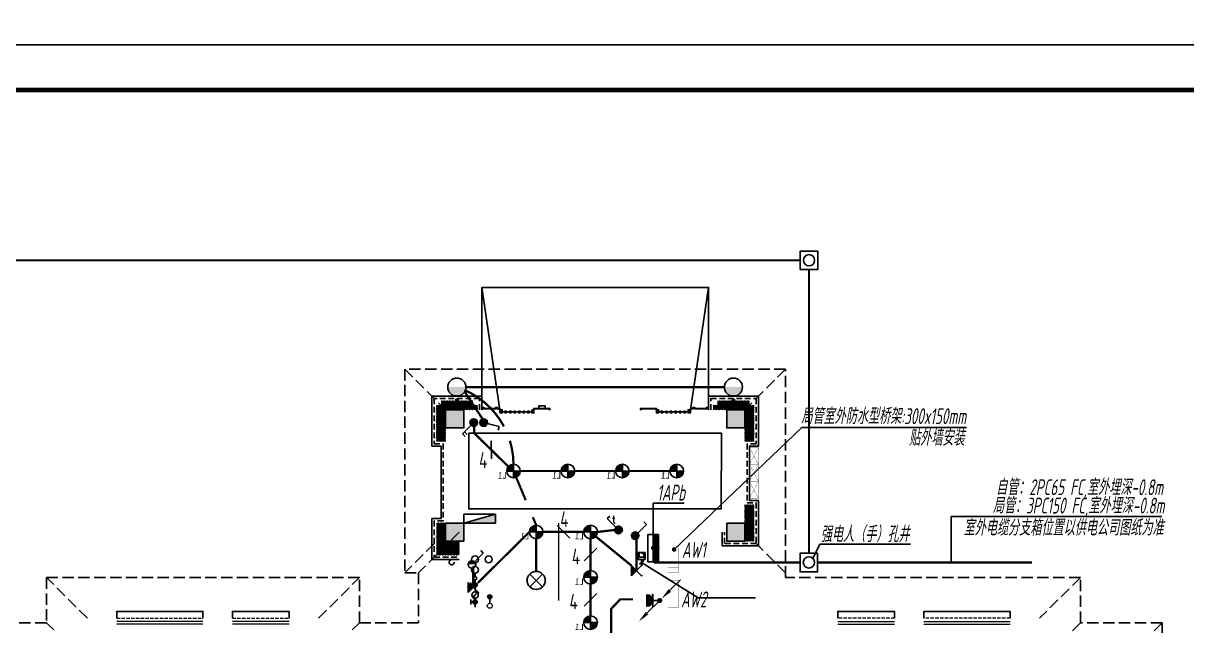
# Model space of a CAD drawing. Extents: x 5031545 to 5313844, y -886381 to -283477.
# Drawn here: x 5100600 to 5126259, y -780402 to -767106 of the extents above; entities that cross this region are included whole.
import ezdxf
from ezdxf.enums import TextEntityAlignment as Align

# ---------------------------------------------------------------- set-up
doc = ezdxf.new("R2010")
doc.units = 0
doc.header["$LTSCALE"] = 1000
doc.header["$MEASUREMENT"] = 0
doc.linetypes.add('DASH', pattern=[0.35, 0.25, -0.1])
doc.linetypes.add('HIDDEN', pattern=[0.375, 0.25, -0.125])
doc.layers.get('0').update_dxf_attribs({"linetype": 'CONTINUOUS'})
for name, color, linetype in [('!!DIM-动力', 7, 'CONTINUOUS'), ('!!电气', 1, 'CONTINUOUS'), ('A-EQPM-MECH', 191, 'CONTINUOUS'), ('A-标注', 1, 'CONTINUOUS'), ('DIM-照明', 7, 'CONTINUOUS'), ('E-天花灯具', 92, 'CONTINUOUS'), ('E-天花辅助2', 54, 'CONTINUOUS'), ('EQUIP-插座', 3, 'CONTINUOUS'), ('EQUIP-照明', 3, 'CONTINUOUS'), ('EQUIP-箱柜', 3, 'CONTINUOUS'), ('EQUIP_消火栓', 7, 'CONTINUOUS'), ('LWIRE', 4, 'CONTINUOUS'), ('TEL_TEXT', 7, 'CONTINUOUS'), ('VPIPE-凝结', 150, 'CONTINUOUS'), ('VPIPE-消防', 1, 'TG_X'), ('VPIPE-给水', 3, 'TG_J'), ('VPIPE-雨水', 4, 'DASH'), ('WIRE-动力', 7, 'CONTINUOUS'), ('WIRE-照明', 2, 'CONTINUOUS'), ('修改标示', 212, 'CONTINUOUS'), ('卫生间', 6, 'CONTINUOUS'), ('污水', 3, 'CONTINUOUS'), ('看线', 185, 'CONTINUOUS'), ('立面', 73, 'CONTINUOUS'), ('立面-看线', 251, 'CONTINUOUS'), ('给水', 4, 'CONTINUOUS'), ('设备', 253, 'CONTINUOUS'), ('铝合金', 144, 'CONTINUOUS')]:
    doc.layers.add(name, color=color, linetype=linetype)
for name, color, linetype, lineweight in [('EQUIP_地漏', 7, 'CONTINUOUS', 18), ('PUB_HATCH', 8, 'CONTINUOUS', 9), ('STAIR', 252, 'CONTINUOUS', 20), ('VPIPE-废水', 31, 'TG_F', 18), ('图框', 147, 'CONTINUOUS', 20), ('平面-栏杆', 56, 'CONTINUOUS', 15), ('平面-看线', 252, 'CONTINUOUS', 15)]:
    doc.layers.add(name, color=color, linetype=linetype, lineweight=lineweight)
doc.styles.add('_TCH_LABEL', font='COMPLEX', dxfattribs={"bigfont": 'GBCBIG'})
doc.styles.add('_TEL_DIM', font='simplex.shx', dxfattribs={"width": 0.8, "height": 3.5, "bigfont": 'hztxt.shx'})
doc.styles.add('HZTXT', font='gbeitc.shx', dxfattribs={"width": 0.8, "height": 400, "bigfont": 'hztxt.shx'})
doc.styles.get("Standard").update_dxf_attribs({"font": 'gbenor.shx', "bigfont": 'gbcbig.shx'})
doc.styles.add('TG_LINETYPE', font='SIMPLEX', dxfattribs={"width": 0.8, "height": 3, "bigfont": 'HZTXT'})
doc.styles.add('黑体', font='simhei.ttf')
doc.linetypes.add('LED', pattern='A,0.5,-0.2,["LED",Standard,S=0.2,R=0,X=-0.2,Y=-0.1],-0.2', length=0.9)
doc.linetypes.add('TG_F', pattern='A,2,-0.3,["F",TG_LINETYPE,S=0.1,R=0,X=-0.23,Y=-0.15],0', length=2.3)
doc.linetypes.add('TG_J', pattern='A,2,-0.22,["J",TG_LINETYPE,S=0.1,R=0,X=-0.18,Y=-0.15],0', length=2.22)
doc.linetypes.add('TG_X', pattern='A,4,-0.3,["X",TG_LINETYPE,S=0.1,R=0,X=-0.23,Y=-0.15],0', length=4.3)
pattern_1 = [(45, (-854050.0314, -780765.502), (-2.24506403, 2.24506403), [])]
pattern_2 = [(45, (-854250.0314, -781835.0013), (-2.24506403, 2.24506403), [])]
pattern_3 = [(45, (-665992.5176, -940480.515), (-2.24506403, 2.24506403), [])]
pattern_4 = [(45, (-665892.5176, -940480.516), (-2.24506403, 2.24506403), [])]
pattern_5 = [(45, (-665792.5176, -940480.5168), (-2.24506403, 2.24506403), [])]
pattern_6 = [(45, (-665692.5176, -940480.5177), (-2.24506403, 2.24506403), [])]
pattern_7 = [(45, (-665592.5176, -940480.5187), (-2.24506403, 2.24506403), [])]
pattern_8 = [(45, (-665492.5176, -940480.5196), (-2.24506403, 2.24506403), [])]
pattern_9 = [(45, (-666102.5183, -940480.5144), (-2.24506403, 2.24506403), [])]
pattern_10 = [(45, (-665402.515, -940480.5106), (-2.24506403, 2.24506403), [])]
pattern_11 = [(0, (-421417.214, -517416.726), (30.95625, 17.872595), [20.6375, -41.275]), (120, (-421417.214, -517416.726), (-30.9562463, 17.8726014), [20.6375, -41.275]), (60, (-421417.214, -517416.726), (3.7e-06, 35.7451964), [-41.275, 20.6375])]

# ---------------------------------------------------------------- blocks, each defined once
blk = doc.blocks.new('A$C2705576B')
at = {"layer": '给水'}
h = blk.add_hatch(color=252, dxfattribs=at)
edge = h.paths.add_edge_path()
edge.add_arc((417, -1741), 47.2, 0, 360)
h = blk.add_hatch(color=252, dxfattribs=at)
edge = h.paths.add_edge_path()
edge.add_arc((795, -1741), 47.2, 0, 360)
at = {"layer": '给水', "color": 252}
for p, q in [((363, -1645), (472, -1645)), ((417, -1741), (417, -1645)), ((601, -1768), (525, -1704)), ((525, -1704), (564, -1715)), ((740, -1645), (849, -1645)), ((795, -1741), (795, -1645))]:
    blk.add_line(p, q, dxfattribs=at)
at = {"layer": '给水', "color": 252, "const_width": 35.4}
for points in [[(499, -1741), (302, -1741)], [(903, -1741), (641, -1741)], [(1053, -1741), (978, -1741)]]:
    blk.add_lwpolyline(points, dxfattribs=at)
at = {"layer": '给水', "color": 252}
for centre, radius in [((417, -1741), 47.2), ((570, -1741), 70.8), ((795, -1741), 47.2), ((941, -1741), 37.5)]:
    blk.add_circle(centre, radius, dxfattribs=at)
blk = doc.blocks.new('$TwtSys$00000141')
at = {"color": 1}
for p, q in [((-47, 4), (-5, 46)), ((-47, 4), (-5, 46)), ((-44, -18), (18, 44)), ((-44, -18), (18, 44)), ((-33, -33), (33, 33)), ((-33, -33), (33, 33)), ((-16, -44), (44, 16)), ((-16, -44), (44, 16)), ((6, -46), (46, -6)), ((6, -46), (46, -6))]:
    blk.add_line(p, q, dxfattribs=at)
blk.add_circle((0, 0), 47, dxfattribs=at)
blk.add_circle((0, 0), 47, dxfattribs=at)
blk = doc.blocks.new('$TwtSys$00000434')
at = {"color": 252}
for p, q in [((-0.5, 0.5), (-0.5, -0.5)), ((-0.5, -0.5), (0.5, 0.5)), ((0.5, 0.5), (-0.5, 0.5)), ((0.5, -0.5), (0.5, 0.5)), ((-0.5, -0.5), (0.5, -0.5))]:
    blk.add_line(p, q, dxfattribs=at)
blk.add_solid([(0.5, -0.5), (0.5, 0.5), (-0.5, -0.5)], dxfattribs=at)
blk = doc.blocks.new('A$C7D502F78')
at = {"layer": '修改标示', "ltscale": 2}
blk.add_lwpolyline([(-151, 197), (-11, 197), (-11, 142), (-151, 142)], close=True, dxfattribs=at)
blk = doc.blocks.new('BFBTCSD')
at = {"layer": '卫生间', "color": 252, "linetype": 'DASH'}
for p, q in [((689717, 689157), (690617, 688257)), ((698117, 689157), (697217, 688257)), ((689717, 684657), (690617, 685557)), ((696917, 685557), (697817, 684657)), ((697217, 685557), (698117, 684657)), ((683217, 684557), (684117, 683657)), ((700017, 683657), (699117, 684557)), ((705117, 683657), (706017, 684557)), ((681417, 683557), (682317, 682657)), ((683217, 683557), (684117, 682657)), ((700017, 682657), (699117, 683557)), ((705117, 682657), (706017, 683557)), ((681417, 673857), (682317, 674757)), ((684017, 673857), (684917, 674757)), ((705217, 673857), (704317, 674757)), ((684017, 672657), (684917, 673557)), ((705217, 672657), (704317, 673557))]:
    blk.add_line(p, q, dxfattribs=at)
blk.add_lwpolyline([(706817, 673857), (705217, 673857), (705217, 672657), (684017, 672657), (684017, 673857), (681417, 673857), (681417, 683557), (683217, 683557), (683217, 684557), (689717, 684557), (689717, 689157), (698117, 689157), (698117, 684657), (697817, 684657), (697817, 683557), (699117, 683557), (699117, 684557), (706017, 684557), (706017, 683557), (706817, 683557)], dxfattribs=at)
blk = doc.blocks.new('A$C028C60F5')
at = {"color": 252}
blk.add_lwpolyline([(400, 0), (0, 0), (0, -400), (400, -400)], close=True, dxfattribs=at)
at = {"layer": 'PUB_HATCH', "color": 252}
blk.add_solid([(0, -400), (400, -400), (0, 0), (400, 0)], dxfattribs=at)
blk = doc.blocks.new('A$C3EFA6995')
for p in [(9700, 100), (9700, -2400), (15900, -2400)]:
    blk.add_blockref('A$C028C60F5', p)
at = {"xscale": -1}
blk.add_blockref('A$C028C60F5', (16300, 100), dxfattribs=at)
blk = doc.blocks.new('A$C146474E2')
at = {"layer": '立面'}
h = blk.add_hatch(dxfattribs=at)
h.set_pattern_fill('ANSI31', color=252, scale=2)
h.set_pattern_definition(pattern_1)
h.paths.add_polyline_path([(34225, 14800), (34275, 14800), (34275, 14830), (34225, 14830)])
h = blk.add_hatch(dxfattribs=at)
h.set_pattern_fill('ANSI31', color=252, scale=2)
h.set_pattern_definition([(45, (-666042.2825, -940480.332), (-2.24506403, 2.24506403), [])])
h.paths.add_polyline_path([(34800, 14600), (35200, 14600), (35200, 14630), (35150, 14630), (35150, 14650), (35100, 14650), (35100, 14630), (34850, 14630), (34850, 14650), (34800, 14650)])
h.paths.add_polyline_path([(34810, 14600), (35190, 14600), (35190, 14620), (35140, 14620), (35140, 14640), (35110, 14640), (35110, 14620), (34840, 14620), (34840, 14640), (34810, 14640)])
h = blk.add_hatch(dxfattribs=at)
h.set_pattern_fill('ANSI31', color=252, scale=2)
h.set_pattern_definition(pattern_2)
edge = h.paths.add_edge_path()
edge.add_line((35950, 14600), (35960, 14600))
edge.add_line((35960, 14600), (35960, 14620))
edge.add_line((35960, 14620), (36290, 14620))
edge.add_line((36290, 14620), (36290, 14600))
edge.add_line((36290, 14600), (36300, 14600))
edge.add_line((36300, 14600), (36300, 14630))
edge.add_line((36300, 14630), (35950, 14630))
edge.add_line((35950, 14630), (35950, 14600))
h = blk.add_hatch(dxfattribs=at)
h.set_pattern_fill('ANSI31', color=252, scale=2)
h.set_pattern_definition(pattern_2)
edge = h.paths.add_edge_path()
edge.add_line((38650, 14600), (38640, 14600))
edge.add_line((38640, 14600), (38640, 14620))
edge.add_line((38640, 14620), (38310, 14620))
edge.add_line((38310, 14620), (38310, 14600))
edge.add_line((38310, 14600), (38300, 14600))
edge.add_line((38300, 14600), (38300, 14630))
edge.add_line((38300, 14630), (38650, 14630))
edge.add_line((38650, 14630), (38650, 14600))
h = blk.add_hatch(dxfattribs=at)
h.set_pattern_fill('ANSI31', color=252, scale=2)
h.set_pattern_definition([(45, (-666042.3292, -940480.4756), (-2.24506403, 2.24506403), [])])
h.paths.add_polyline_path([(39800, 14600), (39400, 14600), (39400, 14630), (39450, 14630), (39450, 14650), (39500, 14650), (39500, 14630), (39750, 14630), (39750, 14650), (39800, 14650)])
h.paths.add_polyline_path([(39790, 14600), (39410, 14600), (39410, 14620), (39460, 14620), (39460, 14640), (39490, 14640), (39490, 14620), (39760, 14620), (39760, 14640), (39790, 14640)])
h = blk.add_hatch(dxfattribs=at)
h.set_pattern_fill('ANSI31', color=252, scale=2)
h.set_pattern_definition(pattern_1)
h.paths.add_polyline_path([(40375, 14800), (40325, 14800), (40325, 14830), (40375, 14830)])
h = blk.add_hatch(dxfattribs=at)
h.set_pattern_fill('ANSI31', color=252, scale=2)
h.set_pattern_definition(pattern_9)
h.paths.add_polyline_path([(35200, 14600), (35250, 14600), (35250, 14533), (35200, 14533)])
h = blk.add_hatch(dxfattribs=at)
h.set_pattern_fill('ANSI31', color=252, scale=2)
h.set_pattern_definition(pattern_3)
h.paths.add_polyline_path([(35310, 14573), (35340, 14573), (35340, 14533), (35310, 14533)])
h = blk.add_hatch(dxfattribs=at)
h.set_pattern_fill('ANSI31', color=252, scale=2)
h.set_pattern_definition(pattern_4)
h.paths.add_polyline_path([(35410, 14573), (35440, 14573), (35440, 14533), (35410, 14533)])
h = blk.add_hatch(dxfattribs=at)
h.set_pattern_fill('ANSI31', color=252, scale=2)
h.set_pattern_definition(pattern_5)
h.paths.add_polyline_path([(35510, 14573), (35540, 14573), (35540, 14533), (35510, 14533)])
h = blk.add_hatch(dxfattribs=at)
h.set_pattern_fill('ANSI31', color=252, scale=2)
h.set_pattern_definition(pattern_6)
h.paths.add_polyline_path([(35610, 14573), (35640, 14573), (35640, 14533), (35610, 14533)])
h = blk.add_hatch(dxfattribs=at)
h.set_pattern_fill('ANSI31', color=252, scale=2)
h.set_pattern_definition(pattern_7)
h.paths.add_polyline_path([(35710, 14573), (35740, 14573), (35740, 14533), (35710, 14533)])
h = blk.add_hatch(dxfattribs=at)
h.set_pattern_fill('ANSI31', color=252, scale=2)
h.set_pattern_definition(pattern_8)
h.paths.add_polyline_path([(35810, 14573), (35840, 14573), (35840, 14533), (35810, 14533)])
h = blk.add_hatch(dxfattribs=at)
h.set_pattern_fill('ANSI31', color=252, scale=2)
h.set_pattern_definition(pattern_10)
h.paths.add_polyline_path([(35900, 14600), (35950, 14600), (35950, 14533), (35900, 14533)])
h = blk.add_hatch(dxfattribs=at)
h.set_pattern_fill('ANSI31', color=252, scale=2)
h.set_pattern_definition(pattern_10)
h.paths.add_polyline_path([(38700, 14600), (38650, 14600), (38650, 14533), (38700, 14533)])
h = blk.add_hatch(dxfattribs=at)
h.set_pattern_fill('ANSI31', color=252, scale=2)
h.set_pattern_definition(pattern_8)
h.paths.add_polyline_path([(38790, 14573), (38760, 14573), (38760, 14533), (38790, 14533)])
h = blk.add_hatch(dxfattribs=at)
h.set_pattern_fill('ANSI31', color=252, scale=2)
h.set_pattern_definition(pattern_7)
h.paths.add_polyline_path([(38890, 14573), (38860, 14573), (38860, 14533), (38890, 14533)])
h = blk.add_hatch(dxfattribs=at)
h.set_pattern_fill('ANSI31', color=252, scale=2)
h.set_pattern_definition(pattern_6)
h.paths.add_polyline_path([(38990, 14573), (38960, 14573), (38960, 14533), (38990, 14533)])
h = blk.add_hatch(dxfattribs=at)
h.set_pattern_fill('ANSI31', color=252, scale=2)
h.set_pattern_definition(pattern_5)
h.paths.add_polyline_path([(39090, 14573), (39060, 14573), (39060, 14533), (39090, 14533)])
h = blk.add_hatch(dxfattribs=at)
h.set_pattern_fill('ANSI31', color=252, scale=2)
h.set_pattern_definition(pattern_4)
h.paths.add_polyline_path([(39190, 14573), (39160, 14573), (39160, 14533), (39190, 14533)])
h = blk.add_hatch(dxfattribs=at)
h.set_pattern_fill('ANSI31', color=252, scale=2)
h.set_pattern_definition(pattern_3)
h.paths.add_polyline_path([(39290, 14573), (39260, 14573), (39260, 14533), (39290, 14533)])
h = blk.add_hatch(dxfattribs=at)
h.set_pattern_fill('ANSI31', color=252, scale=2)
h.set_pattern_definition(pattern_9)
h.paths.add_polyline_path([(39400, 14600), (39350, 14600), (39350, 14533), (39400, 14533)])
at = {"layer": '立面-看线'}
h = blk.add_hatch(dxfattribs=at)
h.set_pattern_fill('HONEY', color=252, scale=13)
h.set_pattern_definition(pattern_11)
h.paths.add_polyline_path([(34600, 14700), (34600, 14800), (33900, 14800), (33900, 14700), (33800, 14700), (33800, 13900), (34000, 13900), (34000, 14600), (34699, 14600), (34699, 14700)])
h = blk.add_hatch(dxfattribs=at)
h.set_pattern_fill('HONEY', color=252, scale=13)
h.set_pattern_definition(pattern_11)
h.paths.add_polyline_path([(40000, 14700), (40000, 14800), (40700, 14800), (40700, 14700), (40800, 14700), (40800, 13900), (40600, 13900), (40600, 14600), (39901, 14600), (39901, 14700)])
h = blk.add_hatch(dxfattribs=at)
h.set_pattern_fill('HONEY', color=252, scale=13)
h.set_pattern_definition([(0, (-421516.577, -520516.725), (30.95625, 17.872595), [20.6375, -41.275]), (120, (-421516.577, -520516.725), (-30.9562463, 17.8726014), [20.6375, -41.275]), (60, (-421516.577, -520516.725), (3.7e-06, 35.7451964), [-41.275, 20.6375])])
h.paths.add_polyline_path([(40600, 11900), (40600, 11900), (40600, 12500), (40799, 12500), (40799, 11700), (40600, 11700)])
h = blk.add_hatch(dxfattribs=at)
h.set_pattern_fill('HONEY', color=252, scale=13)
h.set_pattern_definition([(0, (-421516.577, -520916.725), (30.95625, 17.872595), [20.6375, -41.275]), (120, (-421516.577, -520916.725), (-30.9562463, 17.8726014), [20.6375, -41.275]), (60, (-421516.577, -520916.725), (3.7e-06, 35.7451964), [-41.275, 20.6375])])
h.paths.add_polyline_path([(33801, 12100), (33800, 11400), (34300, 11400), (34300, 11700), (34000, 11700), (34000, 12100)])
at = {"color": 252, "const_width": 8}
for points in [[(34000, 13900), (33800, 13900), (33800, 14700), (33900, 14700), (33900, 14800), (34190, 14800), (34190, 14800), (34310, 14800), (34310, 14800), (34600, 14800), (34600, 14700), (34700, 14700), (34700, 14600)], [(40600, 13900), (40800, 13900), (40800, 14700), (40700, 14700), (40700, 14800), (40410, 14800), (40410, 14800), (40290, 14800), (40290, 14800), (40000, 14800), (40000, 14700), (39900, 14700), (39900, 14600)], [(40600, 12500), (40800, 12500), (40800, 11700), (40200, 11700), (40200, 11900)], [(34000, 12100), (33800, 12100), (33800, 11400), (34300, 11400)]]:
    blk.add_lwpolyline(points, dxfattribs=at)
at = {"layer": 'A-EQPM-MECH', "color": 252}
for points in [[(34800, 14600), (34800, 17300), (39800, 17300), (39800, 14600)], [(34800, 17300), (35200, 14600)], [(39800, 17300), (39400, 14600)]]:
    blk.add_lwpolyline(points, dxfattribs=at)
at = {"layer": 'STAIR', "color": 252}
blk.add_line((36490, 12100), (36490, 10394), dxfattribs=at)
at = {"layer": 'VPIPE-凝结', "color": 252}
blk.add_line((34975, 10330), (34975, 10428), dxfattribs=at)
at = {"layer": 'VPIPE-废水', "color": 252}
blk.add_circle((34975, 10275), 55, dxfattribs=at)
at = {"layer": 'VPIPE-消防', "color": 252, "linetype": 'Continuous'}
blk.add_circle((34950, 11300), 75, dxfattribs=at)
at = {"layer": 'VPIPE-给水', "color": 252, "linetype": 'Continuous'}
for centre in [(34650, 11300), (34650, 11070)]:
    blk.add_circle(centre, 75, dxfattribs=at)
at = {"layer": 'VPIPE-雨水', "color": 252}
blk.add_circle((34135, 11235), 55, dxfattribs=at)
at = {"layer": '平面-栏杆', "color": 252}
for points in [[(28650, 9930), (26750, 9930)], [(28650, 9870), (26750, 9870)], [(30550, 9930), (29300, 9930)], [(30550, 9870), (29300, 9870)], [(42650, 9930), (43900, 9930)], [(42650, 9870), (43900, 9870)], [(44550, 9930), (46450, 9930)], [(44550, 9870), (46450, 9870)]]:
    blk.add_lwpolyline(points, dxfattribs=at)
at = {"layer": '平面-看线', "color": 252, "linetype": 'DASH', "ltscale": 0.3}
for points in [[(26750, 10000), (28650, 10000)], [(29300, 10000), (30550, 10000)], [(43900, 10000), (42650, 10000)], [(46450, 10000), (44550, 10000)]]:
    blk.add_lwpolyline(points, dxfattribs=at)
at = {"layer": '看线', "color": 252}
for points in [[(34800, 14600), (34800, 14900), (33700, 14900), (33700, 13800), (33900, 13800), (33900, 12200), (33700, 12200), (33700, 11300), (34300, 11300)], [(39800, 14600), (39800, 14900), (40900, 14900), (40900, 13800), (40700, 13800), (40700, 12600), (40900, 12600), (40900, 11600), (40100, 11600), (40100, 11900)]]:
    blk.add_lwpolyline(points, dxfattribs=at)
at = {"layer": '看线', "color": 252, "linetype": 'HIDDEN', "ltscale": 0.5}
for points in [[(34750, 14600), (34750, 14850), (33750, 14850), (33750, 13850), (33950, 13850), (33950, 12150), (33750, 12150), (33750, 11350), (34300, 11350)], [(39850, 14600), (39850, 14850), (40850, 14850), (40850, 13850), (40650, 13850), (40650, 12550), (40850, 12550), (40850, 11650), (40150, 11650), (40150, 11900)]]:
    blk.add_lwpolyline(points, dxfattribs=at)
at = {"layer": '看线', "color": 252, "ltscale": 0.5}
for points in [[(26750, 10000), (26750, 10150), (28650, 10150), (28650, 10000)], [(29300, 10000), (29300, 10150), (30550, 10150), (30550, 10000)], [(43900, 10000), (43900, 10150), (42650, 10150), (42650, 10000)], [(46450, 10000), (46450, 10150), (44550, 10150), (44550, 10000)]]:
    blk.add_lwpolyline(points, dxfattribs=at)
at = {"layer": '立面', "color": 252}
for p, q in [((35410, 14573), (35440, 14573)), ((35410, 14533), (35410, 14573)), ((35440, 14533), (35410, 14533)), ((35440, 14573), (35440, 14533)), ((39190, 14573), (39160, 14573)), ((39160, 14573), (39160, 14533)), ((39160, 14533), (39190, 14533)), ((39190, 14533), (39190, 14573))]:
    blk.add_line(p, q, dxfattribs=at)
for points in [[(34225, 14800), (34275, 14800), (34275, 14830), (34225, 14830)], [(40375, 14800), (40325, 14800), (40325, 14830), (40375, 14830)], [(35200, 14600), (35250, 14600), (35250, 14533), (35200, 14533)], [(35510, 14573), (35540, 14573), (35540, 14533), (35510, 14533)], [(35610, 14573), (35640, 14573), (35640, 14533), (35610, 14533)], [(35710, 14573), (35740, 14573), (35740, 14533), (35710, 14533)], [(35810, 14573), (35840, 14573), (35840, 14533), (35810, 14533)], [(35900, 14600), (35950, 14600), (35950, 14533), (35900, 14533)], [(38700, 14600), (38650, 14600), (38650, 14533), (38700, 14533)], [(38790, 14573), (38760, 14573), (38760, 14533), (38790, 14533)], [(38890, 14573), (38860, 14573), (38860, 14533), (38890, 14533)], [(38990, 14573), (38960, 14573), (38960, 14533), (38990, 14533)], [(39090, 14573), (39060, 14573), (39060, 14533), (39090, 14533)], [(39400, 14600), (39350, 14600), (39350, 14533), (39400, 14533)]]:
    blk.add_lwpolyline(points, close=True, dxfattribs=at)
for points in [[(35950, 14600), (35960, 14600), (35960, 14620), (36290, 14620), (36290, 14600), (36300, 14600), (36300, 14630), (35950, 14630), (35950, 14600)], [(38650, 14600), (38640, 14600), (38640, 14620), (38310, 14620), (38310, 14600), (38300, 14600), (38300, 14630), (38650, 14630), (38650, 14600)]]:
    blk.add_lwpolyline(points, dxfattribs=at)
at = {"layer": '设备', "color": 252, "const_width": 5}
for points in [[(40700, 13395), (40700, 13770), (40900, 13770), (40900, 13395)], [(40700, 13020), (40700, 13395), (40900, 13395), (40900, 13020)], [(40700, 12645), (40700, 13020), (40900, 13020), (40900, 12645)]]:
    blk.add_lwpolyline(points, close=True, dxfattribs=at)
for points in [[(40700, 13770), (40900, 13395)], [(40900, 13770), (40700, 13395)], [(40700, 13395), (40900, 13020)], [(40900, 13395), (40700, 13020)], [(40700, 13020), (40900, 12645)], [(40900, 13020), (40700, 12645)]]:
    blk.add_lwpolyline(points, dxfattribs=at)
at = {"layer": '铝合金', "color": 252}
for p, q in [((35250, 14553), (35310, 14553)), ((35340, 14553), (35410, 14553)), ((35440, 14553), (35510, 14553)), ((35540, 14553), (35610, 14553)), ((35640, 14553), (35710, 14553)), ((35740, 14553), (35810, 14553)), ((35840, 14553), (35900, 14553)), ((38760, 14553), (38700, 14553)), ((38860, 14553), (38790, 14553)), ((38960, 14553), (38890, 14553)), ((39060, 14553), (38990, 14553)), ((39160, 14553), (39090, 14553)), ((39260, 14553), (39190, 14553)), ((39350, 14553), (39290, 14553))]:
    blk.add_line(p, q, dxfattribs=at)
for points in [[(34225, 14800), (34275, 14800), (34275, 14830), (34225, 14830)], [(40375, 14800), (40325, 14800), (40325, 14830), (40375, 14830)], [(35200, 14600), (35250, 14600), (35250, 14533), (35200, 14533)], [(35310, 14573), (35340, 14573), (35340, 14533), (35310, 14533)], [(35410, 14573), (35440, 14573), (35440, 14533), (35410, 14533)], [(35510, 14573), (35540, 14573), (35540, 14533), (35510, 14533)], [(35610, 14573), (35640, 14573), (35640, 14533), (35610, 14533)], [(35710, 14573), (35740, 14573), (35740, 14533), (35710, 14533)], [(35810, 14573), (35840, 14573), (35840, 14533), (35810, 14533)], [(35900, 14600), (35950, 14600), (35950, 14533), (35900, 14533)], [(38700, 14600), (38650, 14600), (38650, 14533), (38700, 14533)], [(38790, 14573), (38760, 14573), (38760, 14533), (38790, 14533)], [(38890, 14573), (38860, 14573), (38860, 14533), (38890, 14533)], [(38990, 14573), (38960, 14573), (38960, 14533), (38990, 14533)], [(39090, 14573), (39060, 14573), (39060, 14533), (39090, 14533)], [(39190, 14573), (39160, 14573), (39160, 14533), (39190, 14533)], [(39290, 14573), (39260, 14573), (39260, 14533), (39290, 14533)], [(39400, 14600), (39350, 14600), (39350, 14533), (39400, 14533)]]:
    blk.add_lwpolyline(points, close=True, dxfattribs=at)
for points in [[(35200, 14600), (35200, 14630), (35150, 14630), (35150, 14650), (35100, 14650), (35100, 14630), (34850, 14630), (34850, 14650), (34800, 14650), (34800, 14600)], [(35190, 14600), (35190, 14620), (35140, 14620), (35140, 14640), (35110, 14640), (35110, 14620), (34840, 14620), (34840, 14640), (34810, 14640), (34810, 14600)], [(35950, 14600), (35960, 14600), (35960, 14620), (36290, 14620), (36290, 14600), (36300, 14600), (36300, 14630), (35950, 14630), (35950, 14600)], [(38650, 14600), (38640, 14600), (38640, 14620), (38310, 14620), (38310, 14600), (38300, 14600), (38300, 14630), (38650, 14630), (38650, 14600)], [(39400, 14600), (39400, 14630), (39450, 14630), (39450, 14650), (39500, 14650), (39500, 14630), (39750, 14630), (39750, 14650), (39800, 14650), (39800, 14600)], [(39410, 14600), (39410, 14620), (39460, 14620), (39460, 14640), (39490, 14640), (39490, 14620), (39760, 14620), (39760, 14640), (39790, 14640), (39790, 14600)]]:
    blk.add_lwpolyline(points, dxfattribs=at)
at = {"color": 252, "xscale": -1}
blk.add_blockref('BFBTCSD', (731217, -673657), dxfattribs=at)
at = {"color": 252, "xscale": -1, "rotation": 359.9999999998162}
blk.add_blockref('A$C3EFA6995', (50300, 14500), dxfattribs=at)
at = {"layer": 'EQUIP_地漏', "color": 252}
blk.add_blockref('$TwtSys$00000141', (34975, 10475), dxfattribs=at)
at = {"layer": 'EQUIP_消火栓', "color": 252, "xscale": 700, "yscale": 200, "zscale": 700}
blk.add_blockref('$TwtSys$00000434', (34750, 12200), dxfattribs=at)
at = {"layer": '修改标示', "color": 252, "ltscale": 2, "xscale": -1}
blk.add_blockref('A$C7D502F78', (36044, 14488), dxfattribs=at)
at = {"layer": '污水', "color": 252, "rotation": 90.00000000046907}
blk.add_blockref('A$C2705576B', (32909, 9942), dxfattribs=at)
blk = doc.blocks.new('dfgdsgsdg')
at = {"layer": '!!DIM-动力'}
blk.add_lwpolyline([(1783913, 547079), (1784300, 547079), (1784300, 546668), (1783913, 546668)], close=True, dxfattribs=at)
blk.add_circle((1784105, 546875), 124, dxfattribs=at)
blk = doc.blocks.new('$equip$00001154')
for p, q in [((0, 0.283), (0, -0.283)), ((0, 0.283), (0.566, -0.283)), ((0.566, 0.283), (0, -0.283))]:
    blk.add_line(p, q)
for p in [(0, 0.004), (0.283, 0), (0.566, 0.283), (0.566, -0.283)]:
    blk.add_point(p)
blk.add_solid([(0, -0.283), (0.283, 0), (0, 0.283)])
at = {"layer": 'TEL_TEXT', "style": '_TEL_DIM', "flags": 1}
blk.add_attdef('A', text='', height=0.00002, dxfattribs=at).set_placement((0, 0), align=Align.MIDDLE_CENTER)
blk = doc.blocks.new('$equip$00001237')
for p, q in [((-0.5, 1.05), (-0.5, 1)), ((0.5, 1.05), (0.5, 1)), ((-0.5, 1), (0.5, 1)), ((0.5, 0.5), (-0.5, 0.5)), ((0, 0.5), (0, 0))]:
    blk.add_line(p, q)
blk.add_arc((0, 1), 0.5, 180, 0)
for p in [(-0.5, 0.5), (0, 1), (0, 0), (0.5, 0.5)]:
    blk.add_point(p)
for points in [[(0.43, 0.75), (-0.43, 0.75), (0.5, 1), (-0.5, 1)], [(0.25, 0.57), (-0.25, 0.57), (0.43, 0.75), (-0.43, 0.75)], [(0, 0.5), (0, 0.5), (0.25, 0.57), (-0.25, 0.57)]]:
    blk.add_solid(points)
at = {"flags": 9}
blk.add_attdef('A', (0, 0), '', height=0.00002, dxfattribs=at)
blk = doc.blocks.new('$equip$00001962')
for p, q in [((0.147, 0.356), (0.625, 0.833)), ((0.625, 0.833), (0.766, 0.692))]:
    blk.add_line(p, q)
blk.add_circle((0, 0.208), 0.208)
for p in [(-0.208, 0.208), (0, 0.417), (0, 0), (0.208, 0.208)]:
    blk.add_point(p)
for points in [[(-0.18, 0.313), (0.18, 0.313), (-0.208, 0.208), (0.208, 0.208)], [(-0.18, 0.104), (0.18, 0.104), (-0.208, 0.208), (0.208, 0.208)], [(-0.104, 0.389), (0.104, 0.389), (-0.18, 0.313), (0.18, 0.313)], [(-0.104, 0.028), (0.104, 0.028), (-0.18, 0.104), (0.18, 0.104)], [(0, 0.417), (0, 0.417), (-0.104, 0.389), (0.104, 0.389)], [(0, 0), (0, 0), (-0.104, 0.028), (0.104, 0.028)]]:
    blk.add_solid(points)
at = {"layer": 'TEL_TEXT', "style": '_TEL_DIM', "flags": 1}
blk.add_attdef('A', text='', height=0.00002, dxfattribs=at).set_placement((0, 0), align=Align.MIDDLE_CENTER)
blk = doc.blocks.new('*X10')
at = {"color": 0}
for p, q in [((-250, 33), (-183, 100)), ((-250, 68), (-218, 100)), ((-247, 0), (-147, 100)), ((-212, 0), (-112, 100)), ((-177, 0), (-77, 100)), ((-141, 0), (-41, 100)), ((-106, 0), (-6, 100)), ((-71, 0), (29, 100)), ((-35, 0), (65, 100)), ((0, 0), (100, 100)), ((35, 0), (135, 100)), ((71, 0), (171, 100)), ((106, 0), (206, 100)), ((141, 0), (241, 100)), ((177, 0), (250, 73)), ((212, 0), (250, 38)), ((247, 0), (250, 3))]:
    blk.add_line(p, q, dxfattribs=at)
blk = doc.blocks.new('$equip$00001414')
for p, q in [((0.75, 0.6), (-0.75, 0.6)), ((-0.75, 0.6), (-0.75, 0)), ((-0.75, 0.3), (0.75, 0.3)), ((-0.75, 0), (0.75, 0)), ((0.75, 0), (0.75, 0.6))]:
    blk.add_line(p, q)
at = {"const_width": 0.3}
blk.add_lwpolyline([(-0.75, 0.15), (0.75, 0.15)], dxfattribs=at)
for p in [(-0.75, 0.3), (0, 0.6), (0, 0), (0.75, 0.3)]:
    blk.add_point(p)
at = {"xscale": 0.00300000000061118, "yscale": 0.00300000000061118, "zscale": 0.00300000000061118}
blk.add_blockref('*X10', (0, 0), dxfattribs=at)
at = {"style": '_TCH_LABEL', "flags": 9}
blk.add_attdef('A', (0, 0), '', height=0.00002, dxfattribs=at)
blk = doc.blocks.new('A$C04F44ECC')
at = {"layer": '!!电气'}
for p, q in [((0, 0), (-300, 0)), ((-300, 0), (-300, -300)), ((-250, -200), (-250, 0)), ((0, 0), (-223, -27)), ((-50, 0), (-50, -200)), ((0, -300), (0, 0)), ((-223, -27), (-300, -300)), ((-300, -300), (0, -300)), ((-50, -200), (-250, -200))]:
    blk.add_line(p, q, dxfattribs=at)
blk = doc.blocks.new('A$C341176C1')
at = {"layer": '设备', "color": 3, "const_width": 5}
blk.add_lwpolyline([(-240, -200), (0, -200), (0, -800), (-240, -800)], close=True, dxfattribs=at)
for points in [[(-240, -312), (0, -312)], [(-240, -688), (0, -688)]]:
    blk.add_lwpolyline(points, dxfattribs=at)
blk = doc.blocks.new('$TelecSys$00000078')
for p, q in [((1.15, 1.15), (0.55, 0.55)), ((0.104, 0.104), (0.104, 0.104)), ((-0.104, -0.104), (-0.104, -0.104))]:
    blk.add_line(p, q)
at = {"const_width": 0.142}
blk.add_lwpolyline([(-0.071, 0, 1), (0.071, 0, 1)], format="xyb", close=True, dxfattribs=at)
blk.add_solid([(0.62, 0.48), (0.48, 0.62), (0.1, 0.1)])
at = {"width": 0.8, "flags": 9}
blk.add_attdef('A', (0, 0), '', height=0.00002, dxfattribs=at)
blk = doc.blocks.new('$TelecSys$00000080')
for p, q in [((-0.7, -0.7), (0, 0)), ((0.104, 0.104), (0.104, 0.104)), ((-0.104, -0.104), (-0.104, -0.104))]:
    blk.add_line(p, q)
at = {"const_width": 0.142}
blk.add_lwpolyline([(0.071, 0, 1), (-0.071, 0, 1)], format="xyb", close=True, dxfattribs=at)
blk.add_solid([(-0.63, -0.77), (-0.77, -0.63), (-1.15, -1.15)])
at = {"width": 0.8, "flags": 9}
blk.add_attdef('A', (0, 0), '', height=0.00002, rotation=180, dxfattribs=at)
blk = doc.blocks.new('$equip$00001151')
blk.add_circle((0, 0.5), 0.5)
for points in [[(0.433, 0.25), (-0.433, 0.25), (0.5, 0.5), (-0.5, 0.5)], [(0.25, 0.067), (-0.25, 0.067), (0.433, 0.25), (-0.433, 0.25)], [(0, 0), (0, 0), (0.25, 0.067), (-0.25, 0.067)]]:
    blk.add_solid(points)
at = {"flags": 9}
blk.add_attdef('A', (0, 0), '', height=0.00002, dxfattribs=at)
blk = doc.blocks.new('$equip$00001213')
for p, q in [((0.147, 0.356), (0.625, 0.833)), ((0.625, 0.833), (0.766, 0.692))]:
    blk.add_line(p, q)
blk.add_circle((0, 0.208), 0.208)
for p in [(-0.208, 0.208), (0, 0.417), (0, 0), (0.208, 0.208)]:
    blk.add_point(p)
for points in [[(0.104, 0.389), (0.104, 0.028), (0, 0.417), (0, 0)], [(0.18, 0.313), (0.18, 0.104), (0.104, 0.389), (0.104, 0.028)], [(0.208, 0.208), (0.208, 0.208), (0.18, 0.313), (0.18, 0.104)]]:
    blk.add_solid(points)
at = {"flags": 9}
blk.add_attdef('A', (0, 0), '', height=0.00002, dxfattribs=at)
blk = doc.blocks.new('DFADS')
at = {"layer": 'A-标注'}
h = blk.add_hatch(color=251, dxfattribs=at)
h.paths.add_polyline_path([(3405.6, 358.3), (3411.6, 358.3, 0.414214), (3405.6, 364.3)])
h.paths.add_polyline_path([(3399.6, 358.3, 0.414214), (3405.6, 352.3), (3405.6, 358.3)])
at = {"layer": 'A-标注', "color": 92}
for p, q in [((3405.6, 352.3), (3405.6, 364.3)), ((3411.6, 358.3), (3399.6, 358.3))]:
    blk.add_line(p, q, dxfattribs=at)
blk.add_circle((3405.6, 358.3), 6, dxfattribs=at)
at = {"layer": 'A-标注', "color": 3, "style": '黑体'}
blk.add_text('L1', height=5.76, dxfattribs=at).set_placement((3411.6, 351.7))
blk = doc.blocks.new('$equip$00001963')
for p, q in [((0.147, 0.356), (0.625, 0.833)), ((0.512, 0.72), (0.653, 0.579)), ((0.625, 0.833), (0.766, 0.692))]:
    blk.add_line(p, q)
blk.add_circle((0, 0.208), 0.208)
for p in [(-0.208, 0.208), (0, 0.417), (0, 0), (0.208, 0.208)]:
    blk.add_point(p)
for points in [[(-0.18, 0.313), (0.18, 0.313), (-0.208, 0.208), (0.208, 0.208)], [(-0.18, 0.104), (0.18, 0.104), (-0.208, 0.208), (0.208, 0.208)], [(-0.104, 0.389), (0.104, 0.389), (-0.18, 0.313), (0.18, 0.313)], [(-0.104, 0.028), (0.104, 0.028), (-0.18, 0.104), (0.18, 0.104)], [(0, 0.417), (0, 0.417), (-0.104, 0.389), (0.104, 0.389)], [(0, 0), (0, 0), (-0.104, 0.028), (0.104, 0.028)]]:
    blk.add_solid(points)
at = {"layer": 'TEL_TEXT', "style": '_TEL_DIM', "flags": 1}
blk.add_attdef('A', text='', height=0.00002, dxfattribs=at).set_placement((0, 0), align=Align.MIDDLE_CENTER)
blk = doc.blocks.new('$equip$00001822')
for p, q in [((0.147, 0.356), (0.625, 0.833)), ((0.625, 0.833), (0.766, 0.692))]:
    blk.add_line(p, q)
blk.add_circle((0, 0.208), 0.208)
for p in [(-0.208, 0.208), (-0.015, 0.001), (0, 0.417), (0.208, 0.208)]:
    blk.add_point(p)
for points in [[(-0.18, 0.313), (0.18, 0.313), (-0.208, 0.208), (0.208, 0.208)], [(-0.18, 0.104), (0.18, 0.104), (-0.208, 0.208), (0.208, 0.208)], [(-0.104, 0.389), (0.104, 0.389), (-0.18, 0.313), (0.18, 0.313)], [(-0.104, 0.028), (0.104, 0.028), (-0.18, 0.104), (0.18, 0.104)], [(0, 0.417), (0, 0.417), (-0.104, 0.389), (0.104, 0.389)], [(0, 0), (0, 0), (-0.104, 0.028), (0.104, 0.028)]]:
    blk.add_solid(points)
at = {"color": 7, "style": '_TEL_DIM'}
blk.add_attdef('$TEXT$', text='', height=0.4, dxfattribs=at).set_placement((0.581, 0.465), align=Align.MIDDLE_CENTER)
at = {"color": 7, "style": '_TEL_DIM', "flags": 1}
blk.add_attdef('A', text='', height=0.00002, dxfattribs=at).set_placement((0, 0), align=Align.MIDDLE_CENTER)
blk = doc.blocks.new('$TelecSys$00000095')
blk.add_line((0.4, 0.4), (-0.4, -0.4))
at = {"width": 0.8}
blk.add_attdef('N', text='', height=1, dxfattribs=at).set_placement((-0.017, 1.056), align=Align.MIDDLE)
blk = doc.blocks.new('$equip$00002539')
for p, q in [((-0.354, 0.354), (0.354, -0.354)), ((0.354, 0.354), (-0.354, -0.354))]:
    blk.add_line(p, q)
at = {"const_width": 0.032}
blk.add_lwpolyline([(-0.5, 0, 1), (0.5, 0, 1), (-0.5, 0, 0.911406)], format="xyb", dxfattribs=at)
blk.add_circle((0, 0), 0.5)
for p in [(-0.5, 0), (0, 0.5), (0.5, 0), (0, -0.5)]:
    blk.add_point(p)
at = {"color": 7, "style": '_TEL_DIM', "flags": 1}
blk.add_attdef('A', text='', height=0.00002, dxfattribs=at).set_placement((0, 0), align=Align.MIDDLE_CENTER)

msp = doc.modelspace()

# ---------------------------------------------------------------- linework, layer by layer
at = {"layer": '!!电气'}
for p, q in [((5114953.8, -778719.5), (5117768.4, -776029.2)), ((5117768.4, -776029.2), (5121402.7, -776029.2)), ((5114491.6, -777697.8), (5115173.9, -777697.8)), ((5114491.6, -778684.5), (5114491.6, -777697.8)), ((5121065.1, -779006.9), (5121065.2, -777988.8)), ((5121065.2, -777988.8), (5125707.8, -777988.8))]:
    msp.add_line(p, q, dxfattribs=at)
at = {"layer": 'DIM-照明', "color": 7}
for p, q in [((5118013.4, -778918.1), (5118165.3, -778602)), ((5118165.3, -778602), (5120169.5, -778602))]:
    msp.add_line(p, q, dxfattribs=at)
at = {"layer": 'DIM-照明', "color": 4}
for p, q in [((5114188.8, -779045.7), (5114287, -778964.7)), ((5115486.2, -779786.8), (5114237.9, -779005.2))]:
    msp.add_line(p, q, dxfattribs=at)
at = {"layer": 'DIM-照明', "const_width": 50}
for points in [[(5114466.6, -778684.5, 1), (5114516.6, -778684.5, 1)], [(5114928.8, -778719.5, 1), (5114978.8, -778719.5, 1)]]:
    msp.add_lwpolyline(points, format="xyb", close=True, dxfattribs=at)
at = {"layer": 'DIM-照明', "color": 4}
msp.add_lwpolyline([(5115486.2, -779786.8), (5116752, -779786.8)], dxfattribs=at)
at = {"layer": 'E-天花辅助2', "color": 6, "linetype": 'LED', "ltscale": 0.3}
msp.add_lwpolyline([(5115996.4, -776151.7), (5110427.3, -776151.7), (5110424.7, -777824.2), (5115993.8, -777824.2)], close=True, dxfattribs=at)
at = {"layer": 'WIRE-动力', "color": 6, "linetype": 'Continuous', "const_width": 50}
for points in [[(5082896.7, -772338.4), (5117734, -772338.3)], [(5117927.7, -778801.2), (5117927.7, -772544)], [(5114513.5, -779006.8), (5117744.9, -779006.9)], [(5118117.7, -779006.9), (5122843, -779007)]]:
    msp.add_lwpolyline(points, dxfattribs=at)
at = {"layer": 'WIRE-动力', "color": 6, "const_width": 50}
msp.add_lwpolyline([(5114047.9, -779819.1), (5113764.9, -779819.1), (5113565.7, -780027.9), (5113565.7, -781538.5)], dxfattribs=at)
at = {"layer": 'WIRE-照明', "linetype": 'Continuous', "const_width": 50}
for points in [[(5116061.4, -775136.7), (5110352.7, -775136.7)], [(5114124.9, -779186.6), (5114124.9, -778491.2)], [(5114237.9, -778936.7), (5114237.9, -779073.6)], [(5110524.8, -779127.7), (5110524.8, -779114.2)], [(5110524.8, -779557.2), (5110524.8, -779127.7)], [(5114124.9, -779100), (5114124.9, -779090.8)]]:
    msp.add_lwpolyline(points, dxfattribs=at)
at = {"layer": 'WIRE-照明', "color": 2, "const_width": 50}
for points in [[(5110730.3, -775839.8), (5110335.1, -775236.7)], [(5110545.3, -776002.9), (5110545.3, -776151.7)], [(5111298, -776889.2), (5110545.3, -776151.7)], [(5111680.7, -777629.9), (5111469.5, -777125.5)], [(5111911.6, -778181.7), (5111838.1, -778006.1)], [(5112961.6, -778331.7), (5112061.6, -778331.7)]]:
    msp.add_lwpolyline(points, dxfattribs=at)
for points in [[(5110348.7, -775208.1, -0.1666908), (5111200.8, -776003.6, -0.1666908)], [(5111332.2, -776319.9, -0.0732003), (5111411.6, -776837.1)]]:
    msp.add_lwpolyline(points, format="xyb", dxfattribs=at)
at = {"layer": 'WIRE-照明', "color": 2, "linetype": 'Continuous', "const_width": 50}
for points in [[(5112461.6, -776987.1), (5111561.6, -776987.1)], [(5113661.6, -776987.1), (5112761.6, -776987.1)], [(5114861.6, -776987.1), (5113961.6, -776987.1)], [(5111761.6, -778331.7), (5110637.9, -779444.1)], [(5111911.3, -779201.7), (5111910.1, -778481.7)], [(5113111.6, -779181.7), (5113111.6, -778481.7)], [(5114011.6, -779073.6), (5113224.4, -778430.6)], [(5113656.1, -778286.7), (5113261.6, -778331.7)], [(5113111.6, -780181.7), (5113111.6, -779481.7)]]:
    msp.add_lwpolyline(points, dxfattribs=at)
at = {"layer": '图框'}
for points in [[(5061543.6, -708181), (5145643.6, -708181), (5145643.6, -767581), (5061543.6, -767581)], [(5061543.6, -767581), (5145643.6, -767581), (5145643.6, -826981), (5061543.6, -826981)]]:
    msp.add_lwpolyline(points, close=True, dxfattribs=at)
at = {"layer": '图框', "const_width": 100}
msp.add_lwpolyline([(5144643.6, -825981), (5144643.6, -768581), (5064043.6, -768581), (5064043.6, -825981)], close=True, dxfattribs=at)

# ---------------------------------------------------------------- block references
at = {"layer": '!!DIM-动力', "xscale": -1}
for p, rotation in [((6902017.4, -1319265.8), 359.9982631100344), ((6902013.7, -1325934.4), 359.9982631025639)]:
    msp.add_blockref('dfgdsgsdg', p, dxfattribs=dict(at, rotation=rotation))
at = {"layer": '!!电气', "color": 2}
msp.add_blockref('A$C146474E2', (5075913.5, -790236.7), dxfattribs=at)
at = {"xscale": -1, "rotation": 3.027961561485881e-06}
for p in [(5114811.6, -778426.6), (5114811.6, -779197.2)]:
    msp.add_blockref('A$C341176C1', p, dxfattribs=at)
at = {"xscale": -0.4999999999999998, "yscale": 0.4999999999999999, "zscale": 0.5, "rotation": 3.027961561485881e-06}
msp.add_blockref('A$C04F44ECC', (5114161.6, -778786.7), dxfattribs=at)
at = {"layer": 'DIM-照明', "color": 2}
ref = msp.add_blockref('$TelecSys$00000095', (5110921.6, -776520.5), dxfattribs=dict(at, xscale=-350, yscale=350, zscale=350, rotation=315.5855012592172))
ref.add_attrib('N', '4', dxfattribs={"layer": '0', "color": 7, "height": 350, "width": 0.8}).set_placement((5110744.8, -776745), align=Align.MIDDLE)
ref = msp.add_blockref('$TelecSys$00000095', (5112511.6, -778331.7), dxfattribs=dict(at, xscale=-350, yscale=350, zscale=350))
ref.add_attrib('N', '4', dxfattribs={"layer": '0', "color": 7, "height": 350, "width": 0.8}).set_placement((5112534.2, -778048.9), align=Align.MIDDLE)
ref = msp.add_blockref('$TelecSys$00000095', (5113111.6, -778831.7), dxfattribs=dict(at, xscale=-350, yscale=350, zscale=350, rotation=269.9999999999619))
ref.add_attrib('N', '4', dxfattribs={"layer": '0', "color": 7, "height": 350, "width": 0.8}).set_placement((5112790.1, -778871.9), align=Align.MIDDLE)
ref = msp.add_blockref('$TelecSys$00000095', (5113111.6, -779831.7), dxfattribs=dict(at, xscale=-350, yscale=350, zscale=350, rotation=270))
ref.add_attrib('N', '4', dxfattribs={"layer": '0', "color": 7, "height": 350, "width": 0.8}).set_placement((5112737.1, -779867.6), align=Align.MIDDLE)
at = {"layer": 'E-天花灯具', "xscale": -25.0000479811577, "yscale": 25.0000479811577, "zscale": 25.0000479811577}
for p in [(5196551.9, -785945.3), (5197751.9, -785945.3), (5198951.9, -785945.3), (5200151.9, -785945.3), (5197051.9, -787289.9), (5198251.9, -787289.9), (5198251.9, -788289.9), (5198251.9, -789289.9)]:
    msp.add_blockref('DFADS', p, dxfattribs=at)
at = {"layer": 'EQUIP-插座', "color": 2, "xscale": -256, "yscale": 256, "zscale": 256, "rotation": 89.99999995050783}
msp.add_blockref('$equip$00001237', (5114611.6, -779845.2), dxfattribs=at)
at = {"layer": 'EQUIP-照明', "color": 2, "xscale": -400, "yscale": 400, "zscale": 400}
for p in [(5110161.9, -775336.7), (5116261.4, -775336.7)]:
    msp.add_blockref('$equip$00001151', p, dxfattribs=at)
at = {"layer": 'EQUIP-照明', "color": 2}
for name, p, xscale, yscale, zscale, rotation in [('$equip$00001963', (5110619.1, -775920.1), -400, 400, 400, 90), ('$equip$00001962', (5110681.2, -775962.9), 400, 400, 400, 300.8971286792645), ('$equip$00001213', (5110411.1, -779050), -400, 400, 400, 270), ('$equip$00001154', (5110411.6, -779557.2), -399.9999999999999, 399.9999999999999, 399.9999999999999, 179.9999697912887)]:
    msp.add_blockref(name, p, dxfattribs=dict(at, xscale=xscale, yscale=yscale, zscale=zscale, rotation=rotation))
ref = msp.add_blockref('$equip$00001822', (5113811.6, -778286.7), dxfattribs=dict(at, xscale=400, yscale=400, zscale=400, rotation=90.00000000974532))
ref.add_attrib('$TEXT$', 't', dxfattribs={"layer": '0', "color": 7, "height": 160, "style": '_TEL_DIM'}).set_placement((5113625.8, -778054.5), align=Align.MIDDLE_CENTER)
at = {"layer": 'EQUIP-照明', "xscale": -400, "yscale": 400, "zscale": 400}
for name, p, rotation in [('$equip$00001962', (5114011.6, -778414.5), 270.0000000097453), ('$equip$00001154', (5114011.6, -779186.7), 180)]:
    msp.add_blockref(name, p, dxfattribs=dict(at, rotation=rotation))
at = {"layer": 'EQUIP-照明', "color": 6, "xscale": 400, "yscale": 400, "zscale": 400}
msp.add_blockref('$equip$00002539', (5111911.6, -779401.7), dxfattribs=at)
at = {"layer": 'EQUIP-箱柜', "xscale": -400, "yscale": 400, "zscale": 400, "rotation": 89.99999996113085}
msp.add_blockref('$equip$00001414', (5114611.6, -778691.7), dxfattribs=at)
at = {"layer": 'LWIRE', "color": 2, "xscale": 400, "yscale": 400, "zscale": 400}
for name in ['$TelecSys$00000078', '$TelecSys$00000080']:
    msp.add_blockref(name, (5114635.5, -779846.4), dxfattribs=at)

# ---------------------------------------------------------------- texts
at = {"layer": 'DIM-照明', "color": 7, "style": 'HZTXT', "width": 0.7}
for s, p in [('局管室外防水型桥架:300x150mm', (5117754.1, -775952.1)), ('贴外墙安装', (5120130.3, -776428)), ('自管：2PC65 FC,室外埋深-0.8m', (5122051.1, -777519.7, 1500)), ('局管：3PC150 FC,室外埋深-0.8m', (5121979.9, -777924.8, 1500)), ('强电人（手）孔井', (5118183.3, -778555.5, 0)), ('室外电缆分支箱位置以供电公司图纸为准', (5121334, -778411.6, 1500))]:
    msp.add_text(s, height=350, rotation=360, dxfattribs=at).set_placement(p)
for s, p in [('1APb', (5114579.4, -777639.2)), ('AW1', (5115126.3, -778903.6)), ('AW2', (5115107.4, -779994.8))]:
    msp.add_text(s, height=350, dxfattribs=at).set_placement(p)

doc.saveas('drawing.dxf')
